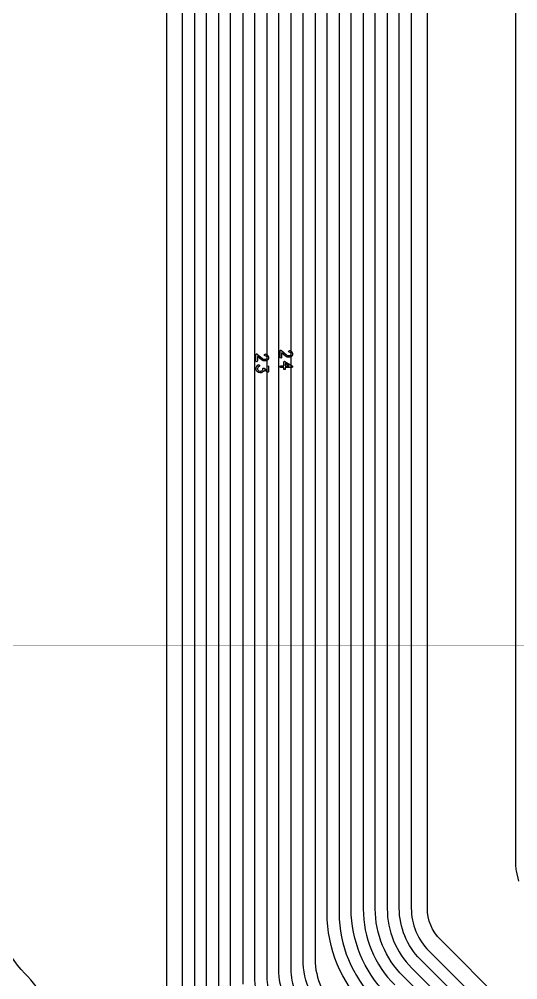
# Model space of a CAD drawing. Extents: x 726 to 4465, y 139 to 737.
# Drawn here: x 3906.38 to 3909.54, y 345.33 to 351.41 of the extents above; entities that cross this region are included whole.
import ezdxf

# ---------------------------------------------------------------- set-up
doc = ezdxf.new("R2010")
doc.units = 0
for name, color, linetype in [('bak_bak_ttr1-bcq6716', 11, 'Continuous'), ('biaozhu1', 8, 'Continuous'), ('quyukuang', 9, 'Continuous')]:
    doc.layers.add(name, color=color, linetype=linetype)

msp = doc.modelspace()

# ---------------------------------------------------------------- linework, layer by layer
at = {"layer": 'bak_bak_ttr1-bcq6716'}
msp.add_line((3906.4133, 345.369), (3906.4133, 345.3687), dxfattribs=at)
for points in [[(3902.6148, 342.0801, 0.202529), (3902.7884, 342.1012), (3902.8136, 342.1264, -0.108609), (3902.9551, 342.2925, 0.096334), (3903.0645, 342.4157, -0.062204), (3903.2216, 342.6174), (3903.3775, 342.7734, -0.198568), (3904.0041, 343.0324), (3905.8129, 343.034, 0.005297), (3905.8147, 343.0342, -0.014725), (3905.8168, 343.0344, 0.022897), (3905.8956, 343.0443, 0.062886), (3906.1007, 343.1079), (3906.3246, 343.2096, -0.022383), (3906.4688, 343.2677), (3906.9211, 343.4262, 0.032198), (3907.0561, 343.4834), (3907.3079, 343.6101, 0.283485), (3907.5233, 343.9595), (3907.5233, 344.8135, 0.11871), (3907.4716, 345.0278, -0.113595), (3907.4118, 345.2659), (3907.4128, 363.393, -0.024452)], [(3902.7888, 341.7556, 0.148028), (3902.8562, 341.8447, -0.152529), (3902.9146, 341.9959, 0.060819), (3902.9394, 342.0363, -0.146029), (3903.0736, 342.1892, 0.132694), (3903.1726, 342.296, -0.075807), (3903.3295, 342.5095), (3903.4855, 342.6655, -0.198628), (3904.0043, 342.88), (3905.8285, 342.8821, -0.021479), (3905.8316, 342.8824, 0.021716), (3905.9195, 342.8936, -0.019708), (3905.9223, 342.8942, 0.062947), (3906.1642, 342.9691), (3906.388, 343.0707, -0.022396), (3906.5196, 343.1238), (3906.9715, 343.2821, 0.032225), (3907.1247, 343.3473), (3907.3767, 343.474, 0.283191), (3907.6757, 343.9593), (3907.6757, 344.8706, 0.126814), (3907.6247, 345.0671, -0.127157), (3907.5642, 345.3009), (3907.5655, 363.3891, -0.006952)], [(3903.185, 342.0479, 0.144907), (3903.2623, 342.1183, -0.116199), (3903.4374, 342.4015), (3903.5934, 342.5575, -0.198685), (3904.0047, 342.7276), (3905.8427, 342.7302, -0.021098), (3905.8458, 342.7306, 0.0222), (3905.9491, 342.7438, -0.034794), (3905.9542, 342.7451, 0.06177), (3906.2272, 342.8302), (3906.4514, 342.9321, -0.02229), (3906.5697, 342.9796), (3907.022, 343.1381, 0.032207), (3907.1931, 343.2111), (3907.4451, 343.3378, 0.230384), (3907.8149, 343.8219, 0.049534), (3907.8281, 343.9588), (3907.8266, 344.9137, -0.020673), (3907.8262, 344.9167, 0.106), (3907.7581, 345.141, -0.126779), (3907.7166, 345.3017), (3907.7179, 363.3858, -0.036311)], [(3907.6396, 363.2617), (3907.6404, 345.3009, 0.127358), (3907.6915, 345.1037, -0.126639), (3907.7519, 344.8707), (3907.7519, 343.9593, -0.283266), (3907.4109, 343.406), (3907.159, 343.2792, -0.032226), (3906.9967, 343.2102), (3906.5449, 343.0519, 0.022396), (3906.4197, 343.0014), (3906.1957, 342.8997, -0.087004), (3905.8325, 342.806, -0.016506), (3905.8201, 342.8054, -0.017858), (3905.7531, 342.8038), (3904.0043, 342.8038, 0.198628), (3903.5393, 342.6115), (3903.3834, 342.4556, 0.075878), (3903.24, 342.2604, -0.13275), (3903.1138, 342.1245, 0.145884), (3903.0086, 342.0044, -0.060552), (3902.9743, 341.9485, 0.080183), (3902.9438, 341.8941, -0.018009), (3902.9438, 341.8915, 0.213343), (3903.008, 341.7479)], [(3907.3092, 363.2491), (3907.31, 345.2638, 0.113614), (3907.3808, 344.9814, -0.118755), (3907.4215, 344.8135), (3907.4215, 343.9595, -0.283424), (3907.2619, 343.7012), (3907.0105, 343.5747, -0.032314), (3906.887, 343.5224), (3906.887, 343.5222), (3906.6391, 343.4355, -0.624166), (3906.5746, 343.4988, 0.032941), (3906.5919, 343.5699, -0.044627), (3906.6046, 343.6174, 0.033008), (3906.6341, 343.7203, -0.006016), (3906.6353, 343.7251, 0.012574), (3906.6371, 343.7317, 0.062917), (3906.6696, 343.9891), (3906.6722, 344.4406), (3906.6808, 344.5361), (3906.6866, 344.546, 0.134585), (3906.7062, 344.6179, 0.086086), (3906.6389, 345.006, 0.106966), (3906.4133, 345.369)], [(3907.4872, 363.2521), (3907.488, 345.267, 0.113531)], [(3907.792, 363.2613), (3907.7928, 345.3017, 0.127034)], [(3909.522, 363.1858), (3909.522, 346.0566, 0.020599), (3909.5261, 346.0195), (3909.5403, 345.955, 0.127145)], [(3909.5474, 345.0162, 0.111143), (3909.4377, 345.1919), (3909.0455, 345.5841, -0.198851), (3908.9632, 345.7825), (3908.9632, 361.3796)], [(3909.3117, 345.0659), (3908.9195, 345.4581, -0.198907), (3908.7852, 345.7825), (3908.7852, 361.3018, -0.058153)], [(3908.8614, 361.3095), (3908.8614, 345.7825, 0.198909), (3908.9734, 345.512), (3909.3717, 345.1134, -0.105043)], [(3909.1471, 345.0142), (3908.8098, 345.3514, -0.19899), (3908.6328, 345.7787), (3908.6328, 361.2285, -0.07129)], [(3908.709, 361.2379), (3908.709, 345.7787, 0.198994), (3908.8637, 345.4053), (3909.201, 345.068, -0.198626)], [(3908.7024, 345.243, -0.198978), (3908.4804, 345.7787), (3908.4804, 361.1563, -0.077087)], [(3908.5566, 361.1663), (3908.5566, 345.7787, 0.198978), (3908.7562, 345.2969)], [(3908.5756, 345.1538, -0.198862), (3908.328, 345.7518), (3908.328, 361.0854, -0.082431)], [(3908.4042, 361.0962), (3908.4042, 345.7518, 0.198862), (3908.6295, 345.2077)], [(3908.2218, 345.2512, -0.109783), (3908.1756, 345.4594), (3908.1756, 361.0085, -0.087429)], [(3908.2518, 361.02), (3908.2518, 345.4594, 0.110055), (3908.2911, 345.2831, -0.058856)], [(3908.0579, 345.2233, -0.105537), (3908.0214, 345.3944), (3908.0232, 360.926, -0.092239)], [(3908.0994, 360.9382), (3908.0976, 345.3944, 0.100961), (3908.125, 345.2601, -0.134354)], [(3907.9072, 345.185, -0.115061), (3907.869, 345.3489), (3907.8708, 360.8426, -0.107133)], [(3907.947, 360.8554), (3907.9452, 345.3489, 0.115106), (3907.9756, 345.2187, -0.090096)], [(3906.4133, 345.3687, -0.195091), (3906.203, 345.8861), (3906.2043, 359.6967, 0.03619)]]:
    msp.add_lwpolyline(points, format="xyb", dxfattribs=at)
at = {"layer": 'biaozhu1'}
for p, q in [((3908.0868, 349.2183), (3908.0628, 349.2329)), ((3908.0628, 349.2329), (3908.0628, 349.2183)), ((3908.0628, 349.2183), (3908.0868, 349.2183))]:
    msp.add_line(p, q, dxfattribs=at)
for points in [[(3907.8771, 349.2491), (3907.8771, 349.289, -0.650111), (3907.8854, 349.2929), (3907.9184, 349.2646, 0.341992), (3907.9471, 349.2647)], [(3907.9471, 349.2647, 0.570938), (3907.9354, 349.2813, -1), (3907.9354, 349.2913)], [(3908.0295, 349.2718), (3908.0295, 349.3117, -0.650111), (3908.0378, 349.3156), (3908.0708, 349.2874, 0.341992), (3908.0995, 349.2875)], [(3908.0395, 349.301), (3908.0395, 349.2718, -1), (3908.0295, 349.2718)], [(3908.1088, 349.2836, -0.42173), (3908.0646, 349.2795), (3908.0395, 349.301)], [(3908.0995, 349.2875, 0.570938), (3908.0878, 349.304, -1), (3908.0878, 349.314)], [(3907.8871, 349.2782), (3907.8871, 349.2491, -1), (3907.8771, 349.2491)], [(3907.8935, 349.2237, -1), (3907.8974, 349.2145, 0.637699), (3907.8945, 349.1865)], [(3907.9564, 349.2609, -0.42173), (3907.9122, 349.2567), (3907.8871, 349.2782)], [(3907.9471, 349.1911), (3907.9471, 349.2134, -1), (3907.9571, 349.2134), (3907.9571, 349.182, -0.595633), (3907.9494, 349.1778), (3907.9304, 349.19, -0.694253), (3907.8774, 349.1944, -0.095784), (3907.8771, 349.1963)], [(3907.8945, 349.1865, 0.372906), (3907.9204, 349.1919), (3907.9204, 349.1991, -0.595633), (3907.9282, 349.2033), (3907.9471, 349.1911)]]:
    msp.add_lwpolyline(points, format="xyb", dxfattribs=at)
msp.add_lwpolyline([(3908.0345, 349.2083, -1), (3908.0345, 349.2183), (3908.0528, 349.2183), (3908.0528, 349.2418, -0.589349), (3908.0605, 349.2461), (3908.1071, 349.2175, -0.761311), (3908.1045, 349.2083), (3908.0628, 349.2083), (3908.0628, 349.199, -1), (3908.0528, 349.199), (3908.0528, 349.2083)], format="xyb", close=True, dxfattribs=at)
for centre, radius, start, end in [((3907.9363, 349.2694), 0.0219, 337.04639, 92.22761), ((3908.0887, 349.2921), 0.0219, 337.04639, 92.22761), ((3907.9002, 349.2011), 0.0236, 106.49314, 191.85626)]:
    msp.add_arc(centre, radius, start, end, dxfattribs=at)
at = {"layer": 'quyukuang', "const_width": 0.001}
msp.add_lwpolyline([(3898.2198, 347.4471), (3898.2198, 356.3373), (3911.0321, 356.3373), (3911.0321, 347.4471)], close=True, dxfattribs=at)

doc.saveas('drawing.dxf')
